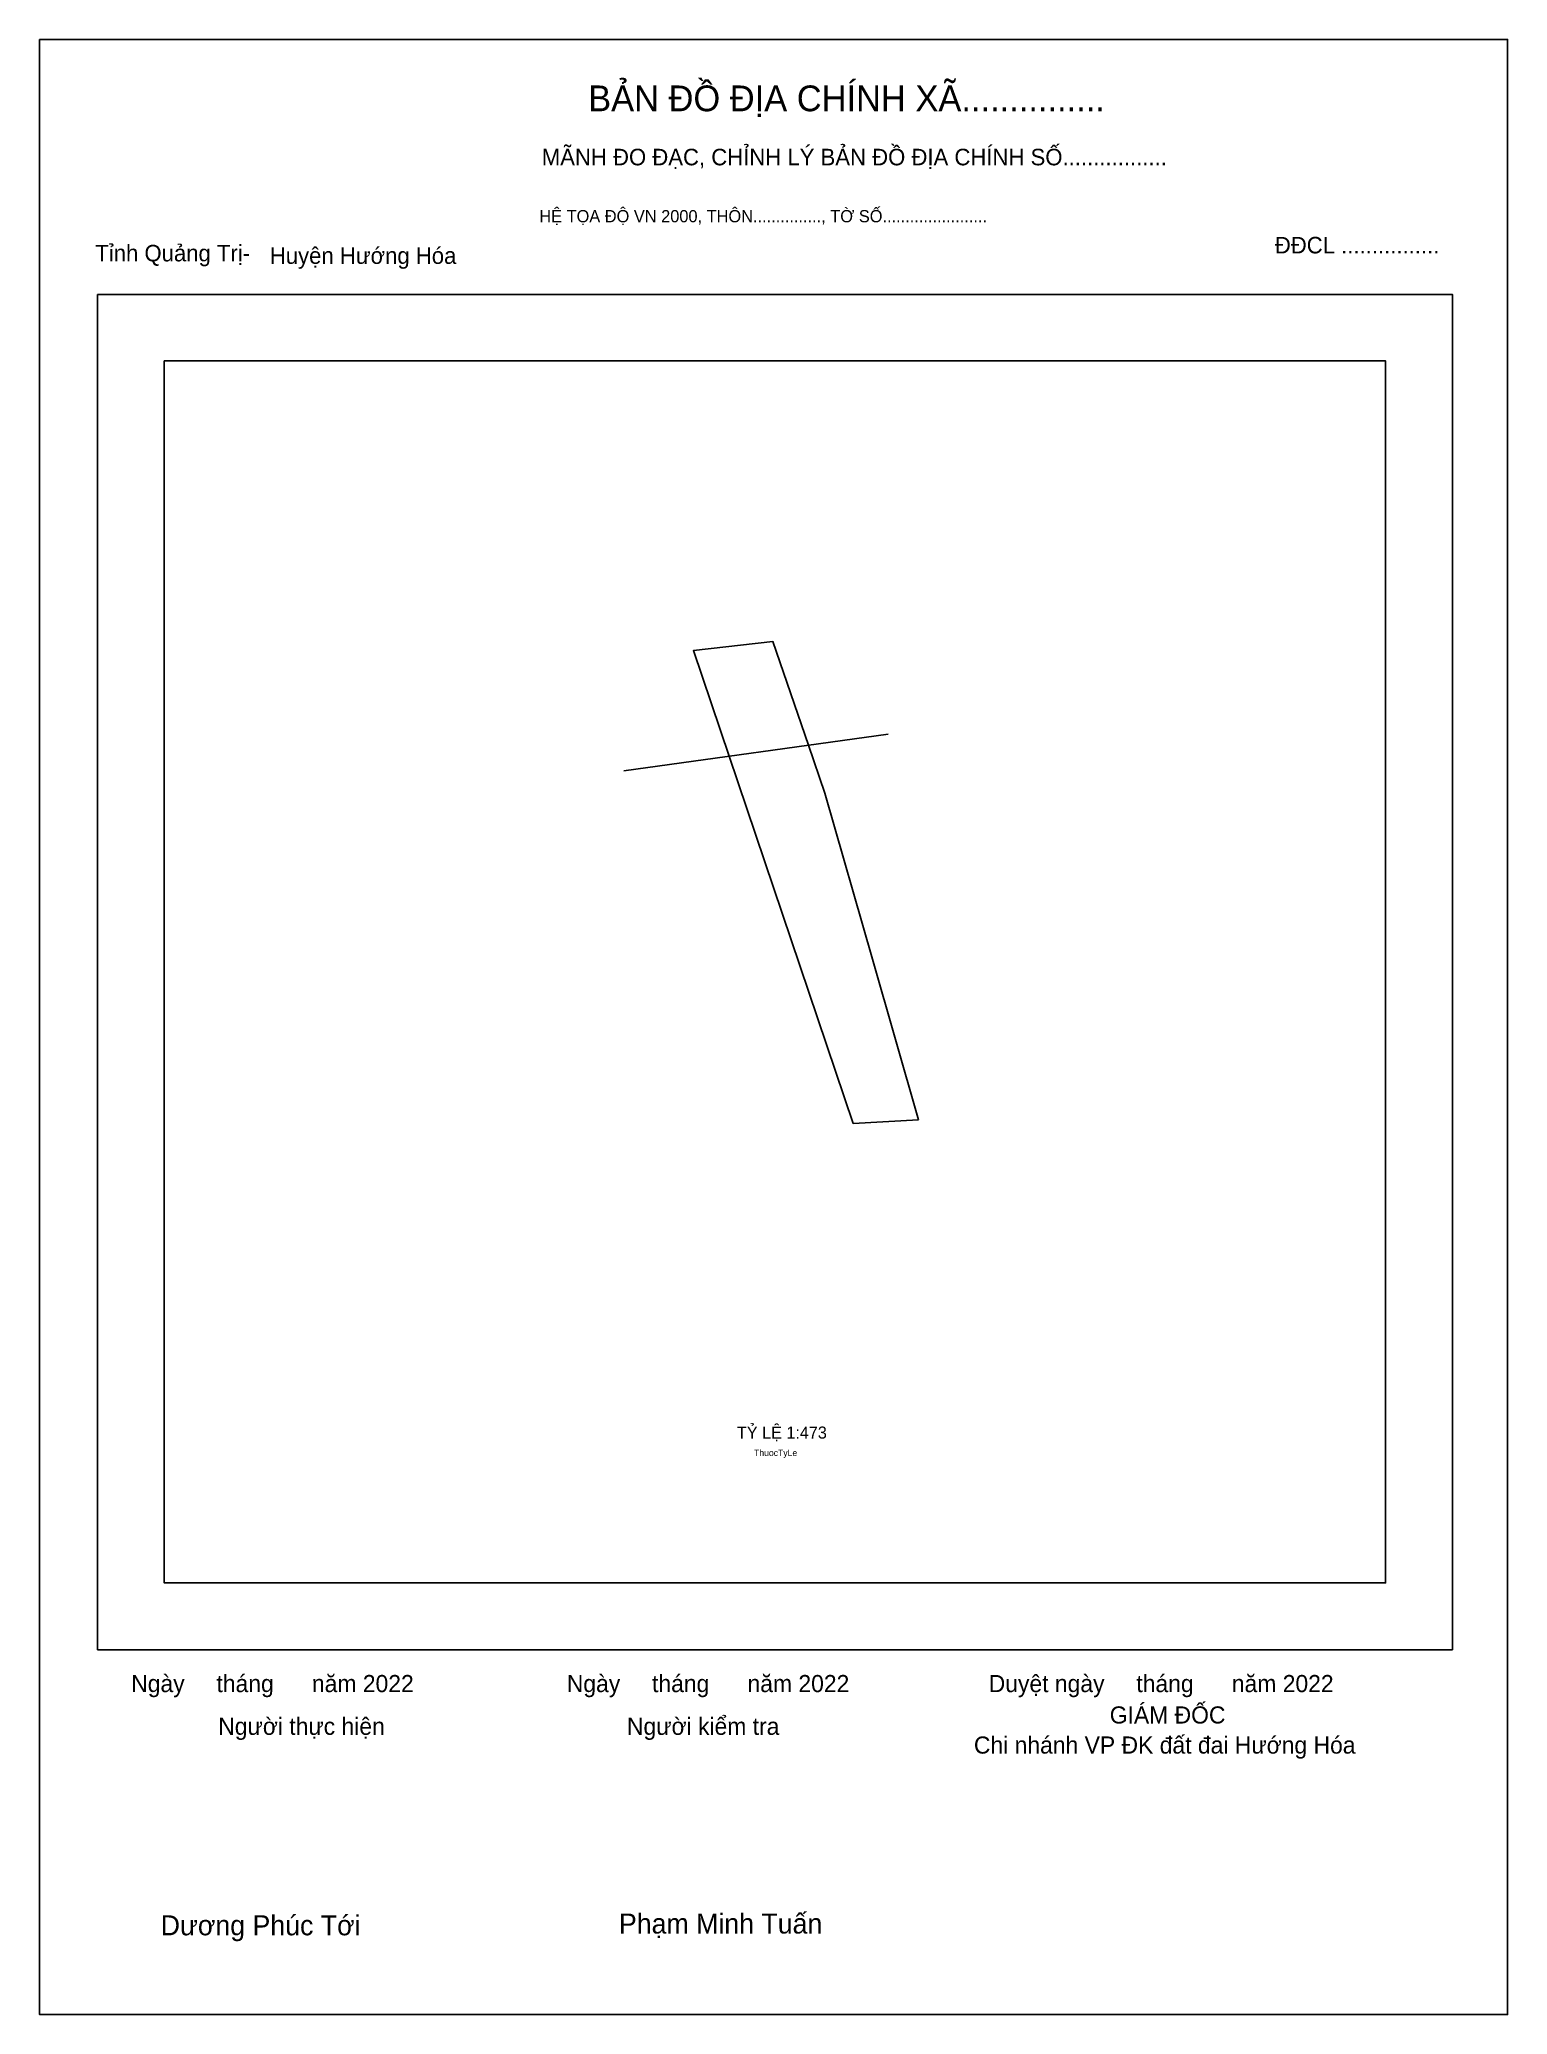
# Model space of a CAD drawing. Extents: x 549017 to 549118, y 1838088 to 1838224.
import ezdxf

# ---------------------------------------------------------------- set-up
doc = ezdxf.new("R2010")
doc.units = 0
for name, color, linetype in [('Level 10', 7, 'Continuous'), ('Level 15', 7, 'Continuous'), ('Level 29', 7, 'Continuous'), ('Level 36', 7, 'Continuous'), ('Level 6', 7, 'Continuous'), ('Level 62', 7, 'Continuous'), ('Level 63', 7, 'Continuous'), ('Level 9', 7, 'Continuous')]:
    doc.layers.add(name, color=color, linetype=linetype)

msp = doc.modelspace()

# ---------------------------------------------------------------- linework, layer by layer
at = {"layer": 'Level 10'}
msp.add_lwpolyline([(549077.1, 1838149.91), (549072.61, 1838149.67), (549064.06, 1838174.93), (549061.6, 1838182.2), (549067.08, 1838182.82), (549069.53, 1838175.69), (549070.66, 1838172.39), (549073.93, 1838160.97)], close=True, dxfattribs=at)
at = {"layer": 'Level 15'}
msp.add_lwpolyline([(549016.6, 1838224.24), (549117.64, 1838224.24), (549117.64, 1838088.36), (549016.6, 1838088.36)], close=True, dxfattribs=at)
at = {"layer": 'Level 29'}
msp.add_line((549061.6, 1838182.2), (549067.08, 1838182.82), dxfattribs=at)
at = {"layer": 'Level 36'}
msp.add_line((549056.82, 1838173.92), (549075, 1838176.44), dxfattribs=at)
at = {"layer": 'Level 62'}
msp.add_lwpolyline([(549025.19, 1838202.12), (549109.25, 1838202.12), (549109.25, 1838118.05), (549025.19, 1838118.05)], close=True, dxfattribs=at)
at = {"layer": 'Level 63'}
msp.add_lwpolyline([(549020.6, 1838206.7), (549113.84, 1838206.7), (549113.84, 1838113.46), (549020.6, 1838113.46)], close=True, dxfattribs=at)

# ---------------------------------------------------------------- texts
at = {"layer": 'Level 6'}
msp.add_text('TỶ LỆ 1:473', height=0.8325, dxfattribs=at).set_placement((549064.6, 1838127.98))
at = {"layer": 'Level 63'}
for s, height, p in [('BẢN ĐỒ ĐỊA CHÍNH XÃ...............', 1.7729, (549054.36, 1838219.3)), ('MÃNH ĐO ĐẠC, CHỈNH LÝ BẢN ĐỒ ĐỊA CHÍNH SỐ.................', 1.1376, (549051.17, 1838215.58)), ('HỆ TỌA ĐỘ VN 2000, THÔN..............., TỜ SỐ.......................', 0.8421, (549051, 1838211.66)), ('ThuocTyLe', 0.444, (549065.78, 1838126.78)), ('Ngày     tháng      năm 2022', 1.1784, (549022.91, 1838110.54)), ('Ngày     tháng      năm 2022', 1.1784, (549052.89, 1838110.54)), ('Duyệt ngày     tháng      năm 2022', 1.1784, (549081.93, 1838110.54)), ('GIÁM ĐỐC', 1.178, (549090.26, 1838108.38)), ('Người thực hiện', 1.1784, (549028.9, 1838107.6)), ('Người kiểm tra', 1.1784, (549057.03, 1838107.6)), ('Chi nhánh VP ĐK đất đai Hướng Hóa', 1.1784, (549080.91, 1838106.31)), ('Dương Phúc Tới', 1.3745, (549024.94, 1838093.81)), ('Phạm Minh Tuấn', 1.3745, (549056.48, 1838093.93))]:
    msp.add_text(s, height=height, dxfattribs=at).set_placement(p)
at = {"layer": 'Level 9'}
for s, p in [('Tỉnh Quảng Trị-', (549020.44, 1838208.97)), ('Huyện Hướng Hóa', (549032.45, 1838208.8)), ('ĐĐCL ................', (549101.62, 1838209.52))]:
    msp.add_text(s, height=1.1376, dxfattribs=at).set_placement(p)

doc.saveas('drawing.dxf')
